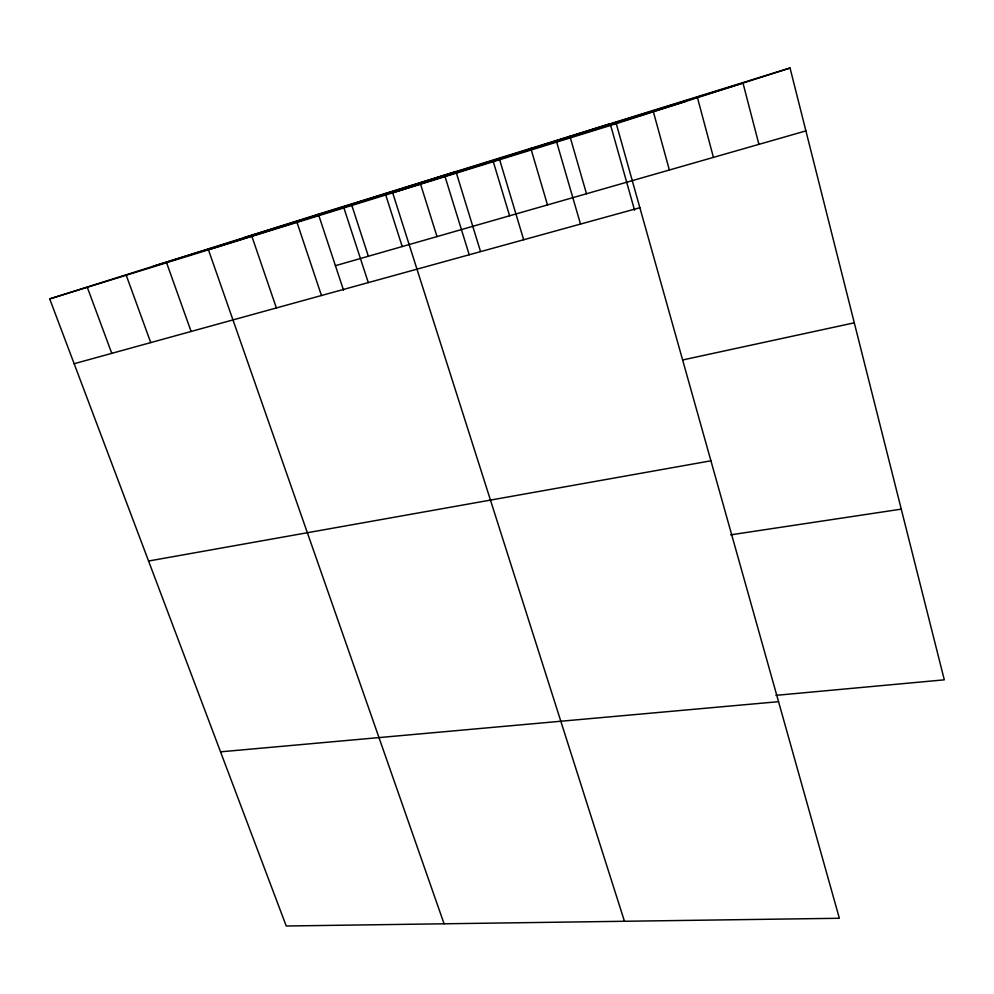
<?xml version="1.0" encoding="UTF-8"?>
<svg xmlns="http://www.w3.org/2000/svg" width="994" height="994" viewBox="0 0 994 994"><rect width="100%" height="100%" fill="white"/><g stroke="black" fill="none" stroke-linecap="round" stroke-linejoin="round"><path stroke-width="1.49" d="M616.268 123.654L839.358 918.27L286.235 925.998L49.7 298.896L616.268 123.654L790.044 68.002L944.3 679.834L775.929 695.353M49.7 298.896L318.391 214.195L790.044 68.002M243.667 237.752L743.649 82.862M153.523 266.168L685.748 101.413M335.425 265.684L805.898 130.897M74.152 363.717L639.863 207.709M683.126 359.865L854.293 322.814M148.578 561.026L710.921 460.806M730.677 534.847L901.26 509.139M220.544 751.837L778.55 701.677M87.286 287.266L111.775 353.342M126.226 275.226L150.74 342.607M166.582 262.739L191.109 331.474M444.082 923.786L208.442 249.792L455.948 171.564L480.5 251.432M251.88 236.361L276.382 307.954M297.007 222.407L321.46 295.529M318.391 214.195L343.514 290.149M343.899 207.895L368.289 282.607M351.839 205.435L368.364 256.253M385.262 193.47L402.21 246.549M624.468 921.276L392.68 192.811L610.217 123.753L634.57 210.231M420.102 182.672L437.012 236.584M445.039 176.621L469.218 254.775M493.272 161.6L509.599 215.785M499.647 159.723L523.676 239.753M530.808 148.355L547.495 204.926M556.677 142.092L580.508 224.085M569.91 136.24L586.497 193.755M653.021 110.483L669.372 170.011M697.229 96.778L713.431 157.387M742.878 82.626L758.907 144.354"/></g></svg>
